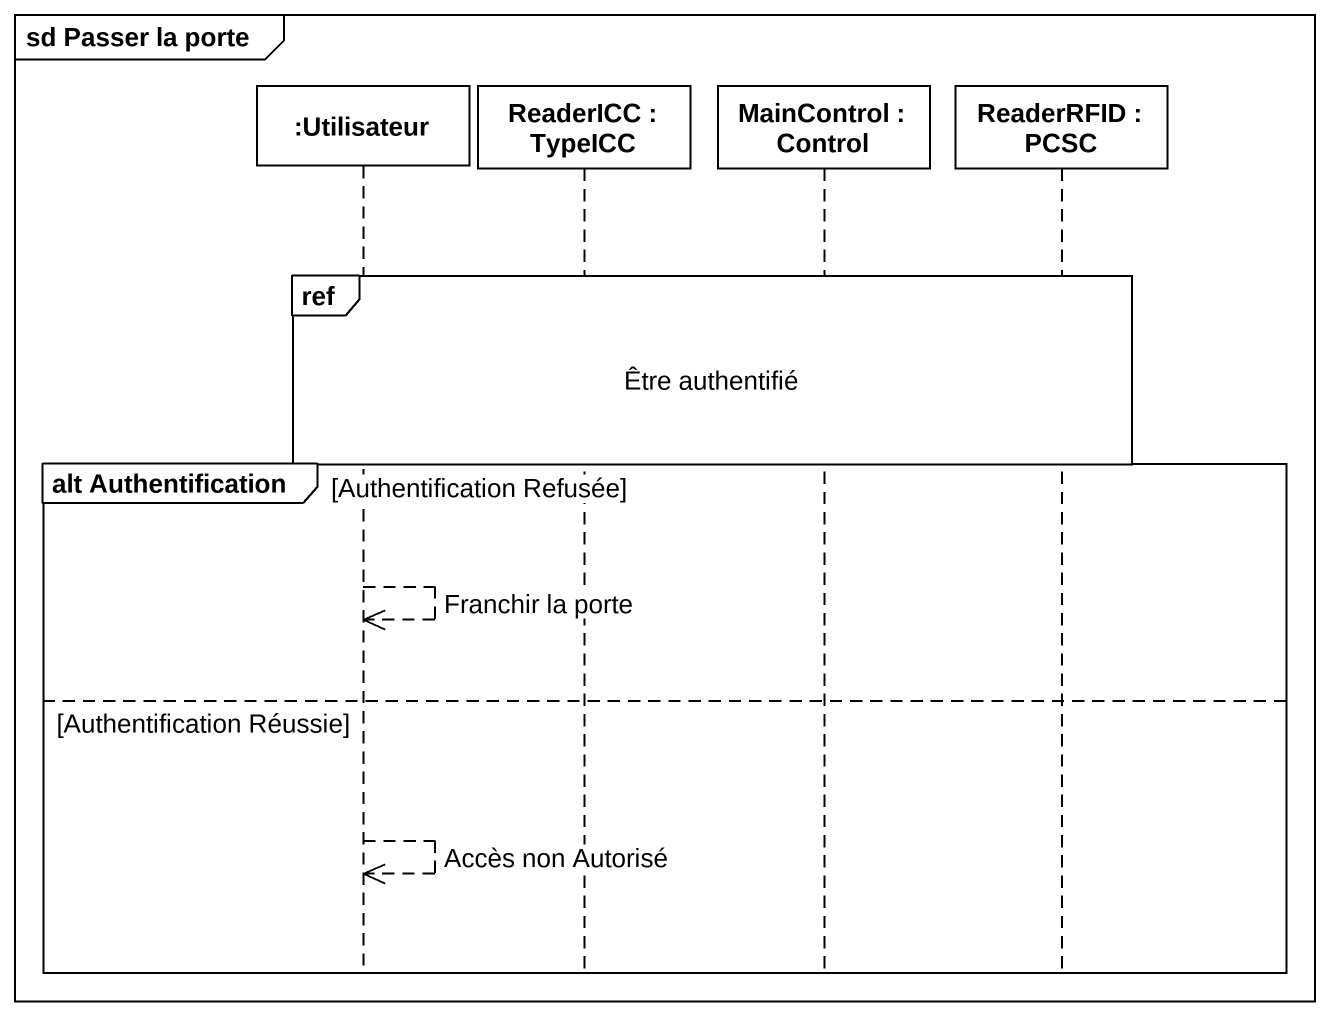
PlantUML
@startuml
mainframe sd Passer la porte
hide footbox
participant ":Utilisateur" as Utilisateur
participant "ReaderICC : TypeICC" as ReaderICC
participant "MainControl : Control" as MainControl
participant "ReaderRFID : PCSC" as ReaderRFID

ref over Utilisateur, ReaderICC, MainControl, ReaderRFID : Être authentifié
group alt Authentification [Authentification Refusée]
  Utilisateur -->> Utilisateur : Franchir la porte
else Authentification Réussie
  Utilisateur -->> Utilisateur : Accès non Autorisé
end
@enduml
